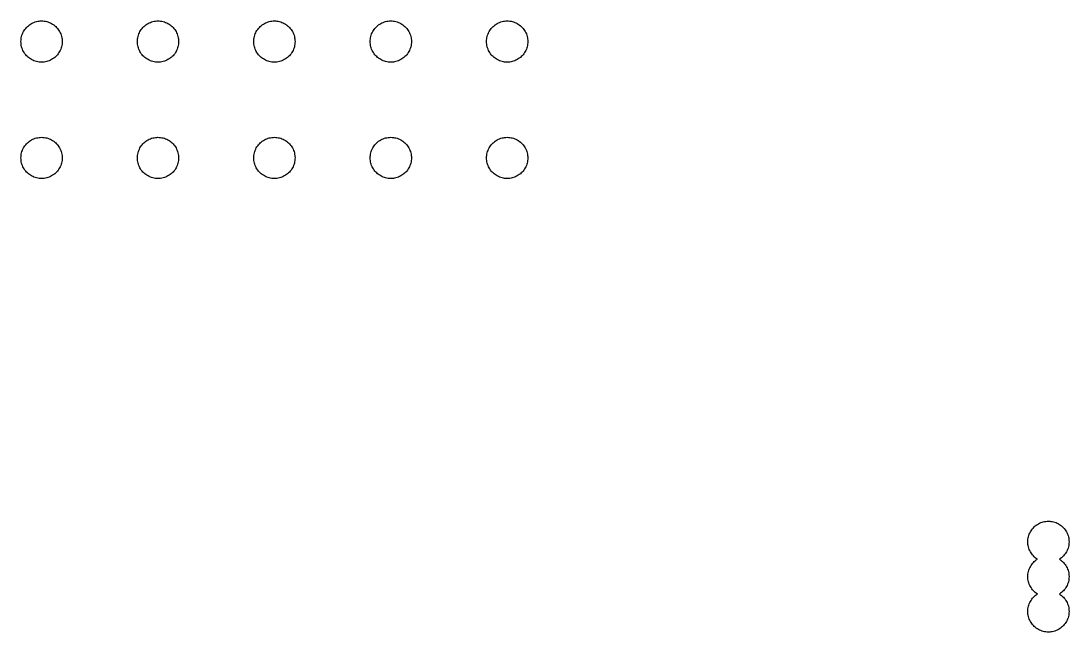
# Model space of a CAD drawing. Header units: metres. Extents: x 0 to 786, y 0 to 155.
# Drawn here: x 220.96 to 243.83, y 16.91 to 30.25 of the extents above; entities that cross this region are included whole.
import ezdxf

# ---------------------------------------------------------------- set-up
doc = ezdxf.new("R2010")
doc.units = ezdxf.units.M

msp = doc.modelspace()

# ---------------------------------------------------------------- linework, layer by layer
for p, q in [((221.169, 30.1799), (221.193, 30.1943)), ((221.193, 30.1943), (221.218, 30.2072)), ((221.218, 30.2072), (221.244, 30.2184)), ((221.244, 30.2184), (221.271, 30.228)), ((221.271, 30.228), (221.298, 30.2359)), ((221.298, 30.2359), (221.326, 30.242)), ((221.326, 30.242), (221.354, 30.2464)), ((221.354, 30.2464), (221.382, 30.2491)), ((221.382, 30.2491), (221.41, 30.25)), ((221.41, 30.25), (221.438, 30.2491)), ((221.438, 30.2491), (221.466, 30.2464)), ((221.466, 30.2464), (221.494, 30.242)), ((221.494, 30.242), (221.522, 30.2359)), ((221.522, 30.2359), (221.549, 30.228)), ((221.549, 30.228), (221.576, 30.2184)), ((221.576, 30.2184), (221.602, 30.2072)), ((221.602, 30.2072), (221.627, 30.1943)), ((221.627, 30.1943), (221.651, 30.1799)), ((223.709, 30.1799), (223.733, 30.1943)), ((223.733, 30.1943), (223.758, 30.2072)), ((223.758, 30.2072), (223.784, 30.2184)), ((223.784, 30.2184), (223.811, 30.228)), ((223.811, 30.228), (223.838, 30.2359)), ((223.838, 30.2359), (223.866, 30.242)), ((223.866, 30.242), (223.894, 30.2464)), ((223.894, 30.2464), (223.922, 30.2491)), ((223.922, 30.2491), (223.95, 30.25)), ((223.95, 30.25), (223.978, 30.2491)), ((223.978, 30.2491), (224.006, 30.2464)), ((224.006, 30.2464), (224.034, 30.242)), ((224.034, 30.242), (224.062, 30.2359)), ((224.062, 30.2359), (224.089, 30.228)), ((224.089, 30.228), (224.116, 30.2184)), ((224.116, 30.2184), (224.142, 30.2072)), ((224.142, 30.2072), (224.167, 30.1943)), ((224.167, 30.1943), (224.191, 30.1799)), ((226.249, 30.1799), (226.273, 30.1943)), ((226.273, 30.1943), (226.298, 30.2072)), ((226.298, 30.2072), (226.324, 30.2184)), ((226.324, 30.2184), (226.351, 30.228)), ((226.351, 30.228), (226.378, 30.2359)), ((226.378, 30.2359), (226.406, 30.242)), ((226.406, 30.242), (226.434, 30.2464)), ((226.434, 30.2464), (226.462, 30.2491)), ((226.462, 30.2491), (226.49, 30.25)), ((226.49, 30.25), (226.518, 30.2491)), ((226.518, 30.2491), (226.546, 30.2464)), ((226.546, 30.2464), (226.574, 30.242)), ((226.574, 30.242), (226.602, 30.2359)), ((226.602, 30.2359), (226.629, 30.228)), ((226.629, 30.228), (226.656, 30.2184)), ((226.656, 30.2184), (226.682, 30.2072)), ((226.682, 30.2072), (226.707, 30.1943)), ((226.707, 30.1943), (226.731, 30.1799)), ((228.789, 30.1799), (228.813, 30.1943)), ((228.813, 30.1943), (228.838, 30.2072)), ((228.838, 30.2072), (228.864, 30.2184)), ((228.864, 30.2184), (228.891, 30.228)), ((228.891, 30.228), (228.918, 30.2359)), ((228.918, 30.2359), (228.946, 30.242)), ((228.946, 30.242), (228.974, 30.2464)), ((228.974, 30.2464), (229.002, 30.2491)), ((229.002, 30.2491), (229.03, 30.25)), ((229.03, 30.25), (229.058, 30.2491)), ((229.058, 30.2491), (229.086, 30.2464)), ((229.086, 30.2464), (229.114, 30.242)), ((229.114, 30.242), (229.142, 30.2359)), ((229.142, 30.2359), (229.169, 30.228)), ((229.169, 30.228), (229.196, 30.2184)), ((229.196, 30.2184), (229.222, 30.2072)), ((229.222, 30.2072), (229.247, 30.1943)), ((229.247, 30.1943), (229.271, 30.1799)), ((231.329, 30.1799), (231.353, 30.1943)), ((231.353, 30.1943), (231.378, 30.2072)), ((231.378, 30.2072), (231.404, 30.2184)), ((231.404, 30.2184), (231.431, 30.228)), ((231.431, 30.228), (231.458, 30.2359)), ((231.458, 30.2359), (231.486, 30.242)), ((231.486, 30.242), (231.514, 30.2464)), ((231.514, 30.2464), (231.542, 30.2491)), ((231.542, 30.2491), (231.57, 30.25)), ((231.57, 30.25), (231.598, 30.2491)), ((231.598, 30.2491), (231.626, 30.2464)), ((231.626, 30.2464), (231.654, 30.242)), ((231.654, 30.242), (231.682, 30.2359)), ((231.682, 30.2359), (231.709, 30.228)), ((231.709, 30.228), (231.736, 30.2184)), ((231.736, 30.2184), (231.762, 30.2072)), ((231.762, 30.2072), (231.787, 30.1943)), ((231.787, 30.1943), (231.811, 30.1799)), ((220.982, 29.9391), (220.992, 29.9657)), ((220.992, 29.9657), (221.003, 29.9916)), ((221.003, 29.9916), (221.016, 30.0168)), ((221.016, 30.0168), (221.03, 30.0411)), ((221.03, 30.0411), (221.046, 30.0645)), ((221.046, 30.0645), (221.063, 30.0868)), ((221.063, 30.0868), (221.082, 30.108)), ((221.082, 30.108), (221.102, 30.128)), ((221.102, 30.128), (221.123, 30.1467)), ((221.123, 30.1467), (221.145, 30.164)), ((221.145, 30.164), (221.169, 30.1799)), ((221.651, 30.1799), (221.674, 30.164)), ((221.674, 30.164), (221.697, 30.1467)), ((221.697, 30.1467), (221.718, 30.128)), ((221.718, 30.128), (221.738, 30.108)), ((221.738, 30.108), (221.757, 30.0868)), ((221.757, 30.0868), (221.774, 30.0645)), ((221.774, 30.0645), (221.79, 30.0411)), ((221.79, 30.0411), (221.804, 30.0168)), ((221.804, 30.0168), (221.817, 29.9916)), ((221.817, 29.9916), (221.828, 29.9657)), ((221.828, 29.9657), (221.838, 29.9391)), ((223.522, 29.9391), (223.532, 29.9657)), ((223.532, 29.9657), (223.543, 29.9916)), ((223.543, 29.9916), (223.556, 30.0168)), ((223.556, 30.0168), (223.57, 30.0411)), ((223.57, 30.0411), (223.586, 30.0645)), ((223.586, 30.0645), (223.603, 30.0868)), ((223.603, 30.0868), (223.622, 30.108)), ((223.622, 30.108), (223.642, 30.128)), ((223.642, 30.128), (223.663, 30.1467)), ((223.663, 30.1467), (223.685, 30.164)), ((223.685, 30.164), (223.709, 30.1799)), ((224.191, 30.1799), (224.214, 30.164)), ((224.214, 30.164), (224.237, 30.1467)), ((224.237, 30.1467), (224.258, 30.128)), ((224.258, 30.128), (224.278, 30.108)), ((224.278, 30.108), (224.297, 30.0868)), ((224.297, 30.0868), (224.314, 30.0645)), ((224.314, 30.0645), (224.33, 30.0411)), ((224.33, 30.0411), (224.344, 30.0168)), ((224.344, 30.0168), (224.357, 29.9916)), ((224.357, 29.9916), (224.368, 29.9657)), ((224.368, 29.9657), (224.378, 29.9391)), ((226.062, 29.9391), (226.072, 29.9657)), ((226.072, 29.9657), (226.083, 29.9916)), ((226.083, 29.9916), (226.096, 30.0168)), ((226.096, 30.0168), (226.11, 30.0411)), ((226.11, 30.0411), (226.126, 30.0645)), ((226.126, 30.0645), (226.143, 30.0868)), ((226.143, 30.0868), (226.162, 30.108)), ((226.162, 30.108), (226.182, 30.128)), ((226.182, 30.128), (226.203, 30.1467)), ((226.203, 30.1467), (226.225, 30.164)), ((226.225, 30.164), (226.249, 30.1799)), ((226.731, 30.1799), (226.754, 30.164)), ((226.754, 30.164), (226.777, 30.1467)), ((226.777, 30.1467), (226.798, 30.128)), ((226.798, 30.128), (226.818, 30.108)), ((226.818, 30.108), (226.837, 30.0868)), ((226.837, 30.0868), (226.854, 30.0645)), ((226.854, 30.0645), (226.87, 30.0411)), ((226.87, 30.0411), (226.884, 30.0168)), ((226.884, 30.0168), (226.897, 29.9916)), ((226.897, 29.9916), (226.908, 29.9657)), ((226.908, 29.9657), (226.918, 29.9391)), ((228.602, 29.9391), (228.612, 29.9657)), ((228.612, 29.9657), (228.623, 29.9916)), ((228.623, 29.9916), (228.636, 30.0168)), ((228.636, 30.0168), (228.65, 30.0411)), ((228.65, 30.0411), (228.666, 30.0645)), ((228.666, 30.0645), (228.683, 30.0868)), ((228.683, 30.0868), (228.702, 30.108)), ((228.702, 30.108), (228.722, 30.128)), ((228.722, 30.128), (228.743, 30.1467)), ((228.743, 30.1467), (228.765, 30.164)), ((228.765, 30.164), (228.789, 30.1799)), ((229.271, 30.1799), (229.294, 30.164)), ((229.294, 30.164), (229.317, 30.1467)), ((229.317, 30.1467), (229.338, 30.128)), ((229.338, 30.128), (229.358, 30.108)), ((229.358, 30.108), (229.377, 30.0868)), ((229.377, 30.0868), (229.394, 30.0645)), ((229.394, 30.0645), (229.41, 30.0411)), ((229.41, 30.0411), (229.424, 30.0168)), ((229.424, 30.0168), (229.437, 29.9916)), ((229.437, 29.9916), (229.448, 29.9657)), ((229.448, 29.9657), (229.458, 29.9391)), ((231.142, 29.9391), (231.152, 29.9657)), ((231.152, 29.9657), (231.163, 29.9916)), ((231.163, 29.9916), (231.176, 30.0168)), ((231.176, 30.0168), (231.19, 30.0411)), ((231.19, 30.0411), (231.206, 30.0645)), ((231.206, 30.0645), (231.223, 30.0868)), ((231.223, 30.0868), (231.242, 30.108)), ((231.242, 30.108), (231.262, 30.128)), ((231.262, 30.128), (231.283, 30.1467)), ((231.283, 30.1467), (231.305, 30.164)), ((231.305, 30.164), (231.329, 30.1799)), ((231.811, 30.1799), (231.834, 30.164)), ((231.834, 30.164), (231.857, 30.1467)), ((231.857, 30.1467), (231.878, 30.128)), ((231.878, 30.128), (231.898, 30.108)), ((231.898, 30.108), (231.917, 30.0868)), ((231.917, 30.0868), (231.934, 30.0645)), ((231.934, 30.0645), (231.95, 30.0411)), ((231.95, 30.0411), (231.964, 30.0168)), ((231.964, 30.0168), (231.977, 29.9916)), ((231.977, 29.9916), (231.988, 29.9657)), ((231.988, 29.9657), (231.998, 29.9391)), ((220.96, 29.8), (220.961, 29.8282)), ((220.961, 29.7717), (220.96, 29.8)), ((220.961, 29.8282), (220.964, 29.8564)), ((220.964, 29.7436), (220.961, 29.7717)), ((220.964, 29.8564), (220.968, 29.8843)), ((220.968, 29.7157), (220.964, 29.7436)), ((220.968, 29.8843), (220.974, 29.9119)), ((220.974, 29.9119), (220.982, 29.9391)), ((221.838, 29.9391), (221.846, 29.9119)), ((221.846, 29.9119), (221.852, 29.8843)), ((221.852, 29.8843), (221.856, 29.8564)), ((221.856, 29.7436), (221.852, 29.7157)), ((221.856, 29.8564), (221.859, 29.8282)), ((221.859, 29.7717), (221.856, 29.7436)), ((221.859, 29.8282), (221.86, 29.8)), ((221.86, 29.8), (221.859, 29.7717)), ((223.5, 29.8), (223.501, 29.8282)), ((223.501, 29.7717), (223.5, 29.8)), ((223.501, 29.8282), (223.504, 29.8564)), ((223.504, 29.7436), (223.501, 29.7717)), ((223.504, 29.8564), (223.508, 29.8843)), ((223.508, 29.7157), (223.504, 29.7436)), ((223.508, 29.8843), (223.514, 29.9119)), ((223.514, 29.9119), (223.522, 29.9391)), ((224.378, 29.9391), (224.386, 29.9119)), ((224.386, 29.9119), (224.392, 29.8843)), ((224.392, 29.8843), (224.396, 29.8564)), ((224.396, 29.7436), (224.392, 29.7157)), ((224.396, 29.8564), (224.399, 29.8282)), ((224.399, 29.7717), (224.396, 29.7436)), ((224.399, 29.8282), (224.4, 29.8)), ((224.4, 29.8), (224.399, 29.7717)), ((226.04, 29.8), (226.041, 29.8282)), ((226.041, 29.7717), (226.04, 29.8)), ((226.041, 29.8282), (226.044, 29.8564)), ((226.044, 29.7436), (226.041, 29.7717)), ((226.044, 29.8564), (226.048, 29.8843)), ((226.048, 29.7157), (226.044, 29.7436)), ((226.048, 29.8843), (226.054, 29.9119)), ((226.054, 29.9119), (226.062, 29.9391)), ((226.918, 29.9391), (226.926, 29.9119)), ((226.926, 29.9119), (226.932, 29.8843)), ((226.932, 29.8843), (226.936, 29.8564)), ((226.936, 29.7436), (226.932, 29.7157)), ((226.936, 29.8564), (226.939, 29.8282)), ((226.939, 29.7717), (226.936, 29.7436)), ((226.939, 29.8282), (226.94, 29.8)), ((226.94, 29.8), (226.939, 29.7717)), ((228.58, 29.8), (228.581, 29.8282)), ((228.581, 29.7717), (228.58, 29.8)), ((228.581, 29.8282), (228.584, 29.8564)), ((228.584, 29.7436), (228.581, 29.7717)), ((228.584, 29.8564), (228.588, 29.8843)), ((228.588, 29.7157), (228.584, 29.7436)), ((228.588, 29.8843), (228.594, 29.9119)), ((228.594, 29.9119), (228.602, 29.9391)), ((229.458, 29.9391), (229.466, 29.9119)), ((229.466, 29.9119), (229.472, 29.8843)), ((229.472, 29.8843), (229.476, 29.8564)), ((229.476, 29.7436), (229.472, 29.7157)), ((229.476, 29.8564), (229.479, 29.8282)), ((229.479, 29.7717), (229.476, 29.7436)), ((229.479, 29.8282), (229.48, 29.8)), ((229.48, 29.8), (229.479, 29.7717)), ((231.12, 29.8), (231.121, 29.8282)), ((231.121, 29.7717), (231.12, 29.8)), ((231.121, 29.8282), (231.124, 29.8564)), ((231.124, 29.7436), (231.121, 29.7717)), ((231.124, 29.8564), (231.128, 29.8843)), ((231.128, 29.7157), (231.124, 29.7436)), ((231.128, 29.8843), (231.134, 29.9119)), ((231.134, 29.9119), (231.142, 29.9391)), ((231.998, 29.9391), (232.006, 29.9119)), ((232.006, 29.9119), (232.012, 29.8843)), ((232.012, 29.8843), (232.016, 29.8564)), ((232.016, 29.7436), (232.012, 29.7157)), ((232.016, 29.8564), (232.019, 29.8282)), ((232.019, 29.7717), (232.016, 29.7436)), ((232.019, 29.8282), (232.02, 29.8)), ((232.02, 29.8), (232.019, 29.7717)), ((220.974, 29.6881), (220.968, 29.7157)), ((220.982, 29.6609), (220.974, 29.6881)), ((220.992, 29.6343), (220.982, 29.6609)), ((221.003, 29.6084), (220.992, 29.6343)), ((221.016, 29.5832), (221.003, 29.6084)), ((221.03, 29.5589), (221.016, 29.5832)), ((221.046, 29.5355), (221.03, 29.5589)), ((221.063, 29.5132), (221.046, 29.5355)), ((221.082, 29.4919), (221.063, 29.5132)), ((221.757, 29.5132), (221.738, 29.4919)), ((221.774, 29.5355), (221.757, 29.5132)), ((221.79, 29.5589), (221.774, 29.5355)), ((221.804, 29.5832), (221.79, 29.5589)), ((221.817, 29.6084), (221.804, 29.5832)), ((221.828, 29.6343), (221.817, 29.6084)), ((221.838, 29.6609), (221.828, 29.6343)), ((221.846, 29.6881), (221.838, 29.6609)), ((221.852, 29.7157), (221.846, 29.6881)), ((223.514, 29.6881), (223.508, 29.7157)), ((223.522, 29.6609), (223.514, 29.6881)), ((223.532, 29.6343), (223.522, 29.6609)), ((223.543, 29.6084), (223.532, 29.6343)), ((223.556, 29.5832), (223.543, 29.6084)), ((223.57, 29.5589), (223.556, 29.5832)), ((223.586, 29.5355), (223.57, 29.5589)), ((223.603, 29.5132), (223.586, 29.5355)), ((223.622, 29.4919), (223.603, 29.5132)), ((224.297, 29.5132), (224.278, 29.4919)), ((224.314, 29.5355), (224.297, 29.5132)), ((224.33, 29.5589), (224.314, 29.5355)), ((224.344, 29.5832), (224.33, 29.5589)), ((224.357, 29.6084), (224.344, 29.5832)), ((224.368, 29.6343), (224.357, 29.6084)), ((224.378, 29.6609), (224.368, 29.6343)), ((224.386, 29.6881), (224.378, 29.6609)), ((224.392, 29.7157), (224.386, 29.6881)), ((226.054, 29.6881), (226.048, 29.7157)), ((226.062, 29.6609), (226.054, 29.6881)), ((226.072, 29.6343), (226.062, 29.6609)), ((226.083, 29.6084), (226.072, 29.6343)), ((226.096, 29.5832), (226.083, 29.6084)), ((226.11, 29.5589), (226.096, 29.5832)), ((226.126, 29.5355), (226.11, 29.5589)), ((226.143, 29.5132), (226.126, 29.5355)), ((226.162, 29.4919), (226.143, 29.5132)), ((226.837, 29.5132), (226.818, 29.4919)), ((226.854, 29.5355), (226.837, 29.5132)), ((226.87, 29.5589), (226.854, 29.5355)), ((226.884, 29.5832), (226.87, 29.5589)), ((226.897, 29.6084), (226.884, 29.5832)), ((226.908, 29.6343), (226.897, 29.6084)), ((226.918, 29.6609), (226.908, 29.6343)), ((226.926, 29.6881), (226.918, 29.6609)), ((226.932, 29.7157), (226.926, 29.6881)), ((228.594, 29.6881), (228.588, 29.7157)), ((228.602, 29.6609), (228.594, 29.6881)), ((228.612, 29.6343), (228.602, 29.6609)), ((228.623, 29.6084), (228.612, 29.6343)), ((228.636, 29.5832), (228.623, 29.6084)), ((228.65, 29.5589), (228.636, 29.5832)), ((228.666, 29.5355), (228.65, 29.5589)), ((228.683, 29.5132), (228.666, 29.5355)), ((228.702, 29.4919), (228.683, 29.5132)), ((229.377, 29.5132), (229.358, 29.4919)), ((229.394, 29.5355), (229.377, 29.5132)), ((229.41, 29.5589), (229.394, 29.5355)), ((229.424, 29.5832), (229.41, 29.5589)), ((229.437, 29.6084), (229.424, 29.5832)), ((229.448, 29.6343), (229.437, 29.6084)), ((229.458, 29.6609), (229.448, 29.6343)), ((229.466, 29.6881), (229.458, 29.6609)), ((229.472, 29.7157), (229.466, 29.6881)), ((231.134, 29.6881), (231.128, 29.7157)), ((231.142, 29.6609), (231.134, 29.6881)), ((231.152, 29.6343), (231.142, 29.6609)), ((231.163, 29.6084), (231.152, 29.6343)), ((231.176, 29.5832), (231.163, 29.6084)), ((231.19, 29.5589), (231.176, 29.5832)), ((231.206, 29.5355), (231.19, 29.5589)), ((231.223, 29.5132), (231.206, 29.5355)), ((231.242, 29.4919), (231.223, 29.5132)), ((231.917, 29.5132), (231.898, 29.4919)), ((231.934, 29.5355), (231.917, 29.5132)), ((231.95, 29.5589), (231.934, 29.5355)), ((231.964, 29.5832), (231.95, 29.5589)), ((231.977, 29.6084), (231.964, 29.5832)), ((231.988, 29.6343), (231.977, 29.6084)), ((231.998, 29.6609), (231.988, 29.6343)), ((232.006, 29.6881), (231.998, 29.6609)), ((232.012, 29.7157), (232.006, 29.6881)), ((221.102, 29.472), (221.082, 29.4919)), ((221.123, 29.4533), (221.102, 29.472)), ((221.145, 29.4359), (221.123, 29.4533)), ((221.169, 29.42), (221.145, 29.4359)), ((221.193, 29.4057), (221.169, 29.42)), ((221.218, 29.3928), (221.193, 29.4057)), ((221.244, 29.3816), (221.218, 29.3928)), ((221.271, 29.372), (221.244, 29.3816)), ((221.298, 29.3641), (221.271, 29.372)), ((221.326, 29.358), (221.298, 29.3641)), ((221.354, 29.3535), (221.326, 29.358)), ((221.382, 29.3509), (221.354, 29.3535)), ((221.41, 29.35), (221.382, 29.3509)), ((221.438, 29.3509), (221.41, 29.35)), ((221.466, 29.3535), (221.438, 29.3509)), ((221.494, 29.358), (221.466, 29.3535)), ((221.522, 29.3641), (221.494, 29.358)), ((221.549, 29.372), (221.522, 29.3641)), ((221.576, 29.3816), (221.549, 29.372)), ((221.602, 29.3928), (221.576, 29.3816)), ((221.627, 29.4057), (221.602, 29.3928)), ((221.651, 29.42), (221.627, 29.4057)), ((221.674, 29.4359), (221.651, 29.42)), ((221.697, 29.4533), (221.674, 29.4359)), ((221.718, 29.472), (221.697, 29.4533)), ((221.738, 29.4919), (221.718, 29.472)), ((223.642, 29.472), (223.622, 29.4919)), ((223.663, 29.4533), (223.642, 29.472)), ((223.685, 29.4359), (223.663, 29.4533)), ((223.709, 29.42), (223.685, 29.4359)), ((223.733, 29.4057), (223.709, 29.42)), ((223.758, 29.3928), (223.733, 29.4057)), ((223.784, 29.3816), (223.758, 29.3928)), ((223.811, 29.372), (223.784, 29.3816)), ((223.838, 29.3641), (223.811, 29.372)), ((223.866, 29.358), (223.838, 29.3641)), ((223.894, 29.3535), (223.866, 29.358)), ((223.922, 29.3509), (223.894, 29.3535)), ((223.95, 29.35), (223.922, 29.3509)), ((223.978, 29.3509), (223.95, 29.35)), ((224.006, 29.3535), (223.978, 29.3509)), ((224.034, 29.358), (224.006, 29.3535)), ((224.062, 29.3641), (224.034, 29.358)), ((224.089, 29.372), (224.062, 29.3641)), ((224.116, 29.3816), (224.089, 29.372)), ((224.142, 29.3928), (224.116, 29.3816)), ((224.167, 29.4057), (224.142, 29.3928)), ((224.191, 29.42), (224.167, 29.4057)), ((224.214, 29.4359), (224.191, 29.42)), ((224.237, 29.4533), (224.214, 29.4359)), ((224.258, 29.472), (224.237, 29.4533)), ((224.278, 29.4919), (224.258, 29.472)), ((226.182, 29.472), (226.162, 29.4919)), ((226.203, 29.4533), (226.182, 29.472)), ((226.225, 29.4359), (226.203, 29.4533)), ((226.249, 29.42), (226.225, 29.4359)), ((226.273, 29.4057), (226.249, 29.42)), ((226.298, 29.3928), (226.273, 29.4057)), ((226.324, 29.3816), (226.298, 29.3928)), ((226.351, 29.372), (226.324, 29.3816)), ((226.378, 29.3641), (226.351, 29.372)), ((226.406, 29.358), (226.378, 29.3641)), ((226.434, 29.3535), (226.406, 29.358)), ((226.462, 29.3509), (226.434, 29.3535)), ((226.49, 29.35), (226.462, 29.3509)), ((226.518, 29.3509), (226.49, 29.35)), ((226.546, 29.3535), (226.518, 29.3509)), ((226.574, 29.358), (226.546, 29.3535)), ((226.602, 29.3641), (226.574, 29.358)), ((226.629, 29.372), (226.602, 29.3641)), ((226.656, 29.3816), (226.629, 29.372)), ((226.682, 29.3928), (226.656, 29.3816)), ((226.707, 29.4057), (226.682, 29.3928)), ((226.731, 29.42), (226.707, 29.4057)), ((226.754, 29.4359), (226.731, 29.42)), ((226.777, 29.4533), (226.754, 29.4359)), ((226.798, 29.472), (226.777, 29.4533)), ((226.818, 29.4919), (226.798, 29.472)), ((228.722, 29.472), (228.702, 29.4919)), ((228.743, 29.4533), (228.722, 29.472)), ((228.765, 29.4359), (228.743, 29.4533)), ((228.789, 29.42), (228.765, 29.4359)), ((228.813, 29.4057), (228.789, 29.42)), ((228.838, 29.3928), (228.813, 29.4057)), ((228.864, 29.3816), (228.838, 29.3928)), ((228.891, 29.372), (228.864, 29.3816)), ((228.918, 29.3641), (228.891, 29.372)), ((228.946, 29.358), (228.918, 29.3641)), ((228.974, 29.3535), (228.946, 29.358)), ((229.002, 29.3509), (228.974, 29.3535)), ((229.03, 29.35), (229.002, 29.3509)), ((229.058, 29.3509), (229.03, 29.35)), ((229.086, 29.3535), (229.058, 29.3509)), ((229.114, 29.358), (229.086, 29.3535)), ((229.142, 29.3641), (229.114, 29.358)), ((229.169, 29.372), (229.142, 29.3641)), ((229.196, 29.3816), (229.169, 29.372)), ((229.222, 29.3928), (229.196, 29.3816)), ((229.247, 29.4057), (229.222, 29.3928)), ((229.271, 29.42), (229.247, 29.4057)), ((229.294, 29.4359), (229.271, 29.42)), ((229.317, 29.4533), (229.294, 29.4359)), ((229.338, 29.472), (229.317, 29.4533)), ((229.358, 29.4919), (229.338, 29.472)), ((231.262, 29.472), (231.242, 29.4919)), ((231.283, 29.4533), (231.262, 29.472)), ((231.305, 29.4359), (231.283, 29.4533)), ((231.329, 29.42), (231.305, 29.4359)), ((231.353, 29.4057), (231.329, 29.42)), ((231.378, 29.3928), (231.353, 29.4057)), ((231.404, 29.3816), (231.378, 29.3928)), ((231.431, 29.372), (231.404, 29.3816)), ((231.458, 29.3641), (231.431, 29.372)), ((231.486, 29.358), (231.458, 29.3641)), ((231.514, 29.3535), (231.486, 29.358)), ((231.542, 29.3509), (231.514, 29.3535)), ((231.57, 29.35), (231.542, 29.3509)), ((231.598, 29.3509), (231.57, 29.35)), ((231.626, 29.3535), (231.598, 29.3509)), ((231.654, 29.358), (231.626, 29.3535)), ((231.682, 29.3641), (231.654, 29.358)), ((231.709, 29.372), (231.682, 29.3641)), ((231.736, 29.3816), (231.709, 29.372)), ((231.762, 29.3928), (231.736, 29.3816)), ((231.787, 29.4057), (231.762, 29.3928)), ((231.811, 29.42), (231.787, 29.4057)), ((231.834, 29.4359), (231.811, 29.42)), ((231.857, 29.4533), (231.834, 29.4359)), ((231.878, 29.472), (231.857, 29.4533)), ((231.898, 29.4919), (231.878, 29.472)), ((221.218, 27.6672), (221.244, 27.6784)), ((221.244, 27.6784), (221.271, 27.688)), ((221.271, 27.688), (221.298, 27.6959)), ((221.298, 27.6959), (221.326, 27.702)), ((221.326, 27.702), (221.354, 27.7065)), ((221.354, 27.7065), (221.382, 27.7091)), ((221.382, 27.7091), (221.41, 27.71)), ((221.41, 27.71), (221.438, 27.7091)), ((221.438, 27.7091), (221.466, 27.7065)), ((221.466, 27.7065), (221.494, 27.702)), ((221.494, 27.702), (221.522, 27.6959)), ((221.522, 27.6959), (221.549, 27.688)), ((221.549, 27.688), (221.576, 27.6784)), ((221.576, 27.6784), (221.602, 27.6672)), ((223.758, 27.6672), (223.784, 27.6784)), ((223.784, 27.6784), (223.811, 27.688)), ((223.811, 27.688), (223.838, 27.6959)), ((223.838, 27.6959), (223.866, 27.702)), ((223.866, 27.702), (223.894, 27.7065)), ((223.894, 27.7065), (223.922, 27.7091)), ((223.922, 27.7091), (223.95, 27.71)), ((223.95, 27.71), (223.978, 27.7091)), ((223.978, 27.7091), (224.006, 27.7065)), ((224.006, 27.7065), (224.034, 27.702)), ((224.034, 27.702), (224.062, 27.6959)), ((224.062, 27.6959), (224.089, 27.688)), ((224.089, 27.688), (224.116, 27.6784)), ((224.116, 27.6784), (224.142, 27.6672)), ((226.298, 27.6672), (226.324, 27.6784)), ((226.324, 27.6784), (226.351, 27.688)), ((226.351, 27.688), (226.378, 27.6959)), ((226.378, 27.6959), (226.406, 27.702)), ((226.406, 27.702), (226.434, 27.7065)), ((226.434, 27.7065), (226.462, 27.7091)), ((226.462, 27.7091), (226.49, 27.71)), ((226.49, 27.71), (226.518, 27.7091)), ((226.518, 27.7091), (226.546, 27.7065)), ((226.546, 27.7065), (226.574, 27.702)), ((226.574, 27.702), (226.602, 27.6959)), ((226.602, 27.6959), (226.629, 27.688)), ((226.629, 27.688), (226.656, 27.6784)), ((226.656, 27.6784), (226.682, 27.6672)), ((228.838, 27.6672), (228.864, 27.6784)), ((228.864, 27.6784), (228.891, 27.688)), ((228.891, 27.688), (228.918, 27.6959)), ((228.918, 27.6959), (228.946, 27.702)), ((228.946, 27.702), (228.974, 27.7065)), ((228.974, 27.7065), (229.002, 27.7091)), ((229.002, 27.7091), (229.03, 27.71)), ((229.03, 27.71), (229.058, 27.7091)), ((229.058, 27.7091), (229.086, 27.7065)), ((229.086, 27.7065), (229.114, 27.702)), ((229.114, 27.702), (229.142, 27.6959)), ((229.142, 27.6959), (229.169, 27.688)), ((229.169, 27.688), (229.196, 27.6784)), ((229.196, 27.6784), (229.222, 27.6672)), ((231.378, 27.6672), (231.404, 27.6784)), ((231.404, 27.6784), (231.431, 27.688)), ((231.431, 27.688), (231.458, 27.6959)), ((231.458, 27.6959), (231.486, 27.702)), ((231.486, 27.702), (231.514, 27.7065)), ((231.514, 27.7065), (231.542, 27.7091)), ((231.542, 27.7091), (231.57, 27.71)), ((231.57, 27.71), (231.598, 27.7091)), ((231.598, 27.7091), (231.626, 27.7065)), ((231.626, 27.7065), (231.654, 27.702)), ((231.654, 27.702), (231.682, 27.6959)), ((231.682, 27.6959), (231.709, 27.688)), ((231.709, 27.688), (231.736, 27.6784)), ((231.736, 27.6784), (231.762, 27.6672)), ((220.992, 27.4256), (221.003, 27.4516)), ((221.003, 27.4516), (221.016, 27.4768)), ((221.016, 27.4768), (221.03, 27.5011)), ((221.03, 27.5011), (221.046, 27.5245)), ((221.046, 27.5245), (221.063, 27.5468)), ((221.063, 27.5468), (221.082, 27.568)), ((221.082, 27.568), (221.102, 27.588)), ((221.102, 27.588), (221.123, 27.6067)), ((221.123, 27.6067), (221.145, 27.6241)), ((221.145, 27.6241), (221.169, 27.6399)), ((221.169, 27.6399), (221.193, 27.6543)), ((221.193, 27.6543), (221.218, 27.6672)), ((221.602, 27.6672), (221.627, 27.6543)), ((221.627, 27.6543), (221.651, 27.6399)), ((221.651, 27.6399), (221.674, 27.6241)), ((221.674, 27.6241), (221.697, 27.6067)), ((221.697, 27.6067), (221.718, 27.588)), ((221.718, 27.588), (221.738, 27.568)), ((221.738, 27.568), (221.757, 27.5468)), ((221.757, 27.5468), (221.774, 27.5245)), ((221.774, 27.5245), (221.79, 27.5011)), ((221.79, 27.5011), (221.804, 27.4768)), ((221.804, 27.4768), (221.817, 27.4516)), ((221.817, 27.4516), (221.828, 27.4256)), ((223.532, 27.4256), (223.543, 27.4516)), ((223.543, 27.4516), (223.556, 27.4768)), ((223.556, 27.4768), (223.57, 27.5011)), ((223.57, 27.5011), (223.586, 27.5245)), ((223.586, 27.5245), (223.603, 27.5468)), ((223.603, 27.5468), (223.622, 27.568)), ((223.622, 27.568), (223.642, 27.588)), ((223.642, 27.588), (223.663, 27.6067)), ((223.663, 27.6067), (223.685, 27.6241)), ((223.685, 27.6241), (223.709, 27.6399)), ((223.709, 27.6399), (223.733, 27.6543)), ((223.733, 27.6543), (223.758, 27.6672)), ((224.142, 27.6672), (224.167, 27.6543)), ((224.167, 27.6543), (224.191, 27.6399)), ((224.191, 27.6399), (224.214, 27.6241)), ((224.214, 27.6241), (224.237, 27.6067)), ((224.237, 27.6067), (224.258, 27.588)), ((224.258, 27.588), (224.278, 27.568)), ((224.278, 27.568), (224.297, 27.5468)), ((224.297, 27.5468), (224.314, 27.5245)), ((224.314, 27.5245), (224.33, 27.5011)), ((224.33, 27.5011), (224.344, 27.4768)), ((224.344, 27.4768), (224.357, 27.4516)), ((224.357, 27.4516), (224.368, 27.4256)), ((226.072, 27.4256), (226.083, 27.4516)), ((226.083, 27.4516), (226.096, 27.4768)), ((226.096, 27.4768), (226.11, 27.5011)), ((226.11, 27.5011), (226.126, 27.5245)), ((226.126, 27.5245), (226.143, 27.5468)), ((226.143, 27.5468), (226.162, 27.568)), ((226.162, 27.568), (226.182, 27.588)), ((226.182, 27.588), (226.203, 27.6067)), ((226.203, 27.6067), (226.225, 27.6241)), ((226.225, 27.6241), (226.249, 27.6399)), ((226.249, 27.6399), (226.273, 27.6543)), ((226.273, 27.6543), (226.298, 27.6672)), ((226.682, 27.6672), (226.707, 27.6543)), ((226.707, 27.6543), (226.731, 27.6399)), ((226.731, 27.6399), (226.754, 27.6241)), ((226.754, 27.6241), (226.777, 27.6067)), ((226.777, 27.6067), (226.798, 27.588)), ((226.798, 27.588), (226.818, 27.568)), ((226.818, 27.568), (226.837, 27.5468)), ((226.837, 27.5468), (226.854, 27.5245)), ((226.854, 27.5245), (226.87, 27.5011)), ((226.87, 27.5011), (226.884, 27.4768)), ((226.884, 27.4768), (226.897, 27.4516)), ((226.897, 27.4516), (226.908, 27.4256)), ((228.612, 27.4256), (228.623, 27.4516)), ((228.623, 27.4516), (228.636, 27.4768)), ((228.636, 27.4768), (228.65, 27.5011)), ((228.65, 27.5011), (228.666, 27.5245)), ((228.666, 27.5245), (228.683, 27.5468)), ((228.683, 27.5468), (228.702, 27.568)), ((228.702, 27.568), (228.722, 27.588)), ((228.722, 27.588), (228.743, 27.6067)), ((228.743, 27.6067), (228.765, 27.6241)), ((228.765, 27.6241), (228.789, 27.6399)), ((228.789, 27.6399), (228.813, 27.6543)), ((228.813, 27.6543), (228.838, 27.6672)), ((229.222, 27.6672), (229.247, 27.6543)), ((229.247, 27.6543), (229.271, 27.6399)), ((229.271, 27.6399), (229.294, 27.6241)), ((229.294, 27.6241), (229.317, 27.6067)), ((229.317, 27.6067), (229.338, 27.588)), ((229.338, 27.588), (229.358, 27.568)), ((229.358, 27.568), (229.377, 27.5468)), ((229.377, 27.5468), (229.394, 27.5245)), ((229.394, 27.5245), (229.41, 27.5011)), ((229.41, 27.5011), (229.424, 27.4768)), ((229.424, 27.4768), (229.437, 27.4516)), ((229.437, 27.4516), (229.448, 27.4256)), ((231.152, 27.4256), (231.163, 27.4516)), ((231.163, 27.4516), (231.176, 27.4768)), ((231.176, 27.4768), (231.19, 27.5011)), ((231.19, 27.5011), (231.206, 27.5245)), ((231.206, 27.5245), (231.223, 27.5468)), ((231.223, 27.5468), (231.242, 27.568)), ((231.242, 27.568), (231.262, 27.588)), ((231.262, 27.588), (231.283, 27.6067)), ((231.283, 27.6067), (231.305, 27.6241)), ((231.305, 27.6241), (231.329, 27.6399)), ((231.329, 27.6399), (231.353, 27.6543)), ((231.353, 27.6543), (231.378, 27.6672)), ((231.762, 27.6672), (231.787, 27.6543)), ((231.787, 27.6543), (231.811, 27.6399)), ((231.811, 27.6399), (231.834, 27.6241)), ((231.834, 27.6241), (231.857, 27.6067)), ((231.857, 27.6067), (231.878, 27.588)), ((231.878, 27.588), (231.898, 27.568)), ((231.898, 27.568), (231.917, 27.5468)), ((231.917, 27.5468), (231.934, 27.5245)), ((231.934, 27.5245), (231.95, 27.5011)), ((231.95, 27.5011), (231.964, 27.4768)), ((231.964, 27.4768), (231.977, 27.4516)), ((231.977, 27.4516), (231.988, 27.4256)), ((220.96, 27.26), (220.961, 27.2883)), ((220.961, 27.2317), (220.96, 27.26)), ((220.961, 27.2883), (220.964, 27.3164)), ((220.964, 27.2036), (220.961, 27.2317)), ((220.964, 27.3164), (220.968, 27.3443)), ((220.968, 27.3443), (220.974, 27.3719)), ((220.974, 27.3719), (220.982, 27.399)), ((220.982, 27.399), (220.992, 27.4256)), ((221.828, 27.4256), (221.838, 27.399)), ((221.838, 27.399), (221.846, 27.3719)), ((221.846, 27.3719), (221.852, 27.3443)), ((221.852, 27.3443), (221.856, 27.3164)), ((221.856, 27.3164), (221.859, 27.2883)), ((221.859, 27.2317), (221.856, 27.2036)), ((221.859, 27.2883), (221.86, 27.26)), ((221.86, 27.26), (221.859, 27.2317)), ((223.5, 27.26), (223.501, 27.2883)), ((223.501, 27.2317), (223.5, 27.26)), ((223.501, 27.2883), (223.504, 27.3164)), ((223.504, 27.2036), (223.501, 27.2317)), ((223.504, 27.3164), (223.508, 27.3443)), ((223.508, 27.3443), (223.514, 27.3719)), ((223.514, 27.3719), (223.522, 27.399)), ((223.522, 27.399), (223.532, 27.4256)), ((224.368, 27.4256), (224.378, 27.399)), ((224.378, 27.399), (224.386, 27.3719)), ((224.386, 27.3719), (224.392, 27.3443)), ((224.392, 27.3443), (224.396, 27.3164)), ((224.396, 27.3164), (224.399, 27.2883)), ((224.399, 27.2317), (224.396, 27.2036)), ((224.399, 27.2883), (224.4, 27.26)), ((224.4, 27.26), (224.399, 27.2317)), ((226.04, 27.26), (226.041, 27.2883)), ((226.041, 27.2317), (226.04, 27.26)), ((226.041, 27.2883), (226.044, 27.3164)), ((226.044, 27.2036), (226.041, 27.2317)), ((226.044, 27.3164), (226.048, 27.3443)), ((226.048, 27.3443), (226.054, 27.3719)), ((226.054, 27.3719), (226.062, 27.399)), ((226.062, 27.399), (226.072, 27.4256)), ((226.908, 27.4256), (226.918, 27.399)), ((226.918, 27.399), (226.926, 27.3719)), ((226.926, 27.3719), (226.932, 27.3443)), ((226.932, 27.3443), (226.936, 27.3164)), ((226.936, 27.3164), (226.939, 27.2883)), ((226.939, 27.2317), (226.936, 27.2036)), ((226.939, 27.2883), (226.94, 27.26)), ((226.94, 27.26), (226.939, 27.2317)), ((228.58, 27.26), (228.581, 27.2883)), ((228.581, 27.2317), (228.58, 27.26)), ((228.581, 27.2883), (228.584, 27.3164)), ((228.584, 27.2036), (228.581, 27.2317)), ((228.584, 27.3164), (228.588, 27.3443)), ((228.588, 27.3443), (228.594, 27.3719)), ((228.594, 27.3719), (228.602, 27.399)), ((228.602, 27.399), (228.612, 27.4256)), ((229.448, 27.4256), (229.458, 27.399)), ((229.458, 27.399), (229.466, 27.3719)), ((229.466, 27.3719), (229.472, 27.3443)), ((229.472, 27.3443), (229.476, 27.3164)), ((229.476, 27.3164), (229.479, 27.2883)), ((229.479, 27.2317), (229.476, 27.2036)), ((229.479, 27.2883), (229.48, 27.26)), ((229.48, 27.26), (229.479, 27.2317)), ((231.12, 27.26), (231.121, 27.2883)), ((231.121, 27.2317), (231.12, 27.26)), ((231.121, 27.2883), (231.124, 27.3164)), ((231.124, 27.2036), (231.121, 27.2317)), ((231.124, 27.3164), (231.128, 27.3443)), ((231.128, 27.3443), (231.134, 27.3719)), ((231.134, 27.3719), (231.142, 27.399)), ((231.142, 27.399), (231.152, 27.4256)), ((231.988, 27.4256), (231.998, 27.399)), ((231.998, 27.399), (232.006, 27.3719)), ((232.006, 27.3719), (232.012, 27.3443)), ((232.012, 27.3443), (232.016, 27.3164)), ((232.016, 27.3164), (232.019, 27.2883)), ((232.019, 27.2317), (232.016, 27.2036)), ((232.019, 27.2883), (232.02, 27.26)), ((232.02, 27.26), (232.019, 27.2317)), ((220.968, 27.1757), (220.964, 27.2036)), ((220.974, 27.1481), (220.968, 27.1757)), ((220.982, 27.1209), (220.974, 27.1481)), ((220.992, 27.0943), (220.982, 27.1209)), ((221.003, 27.0684), (220.992, 27.0943)), ((221.016, 27.0432), (221.003, 27.0684)), ((221.03, 27.0189), (221.016, 27.0432)), ((221.046, 26.9955), (221.03, 27.0189)), ((221.063, 26.9731), (221.046, 26.9955)), ((221.774, 26.9955), (221.757, 26.9731)), ((221.79, 27.0189), (221.774, 26.9955)), ((221.804, 27.0432), (221.79, 27.0189)), ((221.817, 27.0684), (221.804, 27.0432)), ((221.828, 27.0943), (221.817, 27.0684)), ((221.838, 27.1209), (221.828, 27.0943)), ((221.846, 27.1481), (221.838, 27.1209)), ((221.852, 27.1757), (221.846, 27.1481)), ((221.856, 27.2036), (221.852, 27.1757)), ((223.508, 27.1757), (223.504, 27.2036)), ((223.514, 27.1481), (223.508, 27.1757)), ((223.522, 27.1209), (223.514, 27.1481)), ((223.532, 27.0943), (223.522, 27.1209)), ((223.543, 27.0684), (223.532, 27.0943)), ((223.556, 27.0432), (223.543, 27.0684)), ((223.57, 27.0189), (223.556, 27.0432)), ((223.586, 26.9955), (223.57, 27.0189)), ((223.603, 26.9731), (223.586, 26.9955)), ((224.314, 26.9955), (224.297, 26.9731)), ((224.33, 27.0189), (224.314, 26.9955)), ((224.344, 27.0432), (224.33, 27.0189)), ((224.357, 27.0684), (224.344, 27.0432)), ((224.368, 27.0943), (224.357, 27.0684)), ((224.378, 27.1209), (224.368, 27.0943)), ((224.386, 27.1481), (224.378, 27.1209)), ((224.392, 27.1757), (224.386, 27.1481)), ((224.396, 27.2036), (224.392, 27.1757)), ((226.048, 27.1757), (226.044, 27.2036)), ((226.054, 27.1481), (226.048, 27.1757)), ((226.062, 27.1209), (226.054, 27.1481)), ((226.072, 27.0943), (226.062, 27.1209)), ((226.083, 27.0684), (226.072, 27.0943)), ((226.096, 27.0432), (226.083, 27.0684)), ((226.11, 27.0189), (226.096, 27.0432)), ((226.126, 26.9955), (226.11, 27.0189)), ((226.143, 26.9731), (226.126, 26.9955)), ((226.854, 26.9955), (226.837, 26.9731)), ((226.87, 27.0189), (226.854, 26.9955)), ((226.884, 27.0432), (226.87, 27.0189)), ((226.897, 27.0684), (226.884, 27.0432)), ((226.908, 27.0943), (226.897, 27.0684)), ((226.918, 27.1209), (226.908, 27.0943)), ((226.926, 27.1481), (226.918, 27.1209)), ((226.932, 27.1757), (226.926, 27.1481)), ((226.936, 27.2036), (226.932, 27.1757)), ((228.588, 27.1757), (228.584, 27.2036)), ((228.594, 27.1481), (228.588, 27.1757)), ((228.602, 27.1209), (228.594, 27.1481)), ((228.612, 27.0943), (228.602, 27.1209)), ((228.623, 27.0684), (228.612, 27.0943)), ((228.636, 27.0432), (228.623, 27.0684)), ((228.65, 27.0189), (228.636, 27.0432)), ((228.666, 26.9955), (228.65, 27.0189)), ((228.683, 26.9731), (228.666, 26.9955)), ((229.394, 26.9955), (229.377, 26.9731)), ((229.41, 27.0189), (229.394, 26.9955)), ((229.424, 27.0432), (229.41, 27.0189)), ((229.437, 27.0684), (229.424, 27.0432)), ((229.448, 27.0943), (229.437, 27.0684)), ((229.458, 27.1209), (229.448, 27.0943)), ((229.466, 27.1481), (229.458, 27.1209)), ((229.472, 27.1757), (229.466, 27.1481)), ((229.476, 27.2036), (229.472, 27.1757)), ((231.128, 27.1757), (231.124, 27.2036)), ((231.134, 27.1481), (231.128, 27.1757)), ((231.142, 27.1209), (231.134, 27.1481)), ((231.152, 27.0943), (231.142, 27.1209)), ((231.163, 27.0684), (231.152, 27.0943)), ((231.176, 27.0432), (231.163, 27.0684)), ((231.19, 27.0189), (231.176, 27.0432)), ((231.206, 26.9955), (231.19, 27.0189)), ((231.223, 26.9731), (231.206, 26.9955)), ((231.934, 26.9955), (231.917, 26.9731)), ((231.95, 27.0189), (231.934, 26.9955)), ((231.964, 27.0432), (231.95, 27.0189)), ((231.977, 27.0684), (231.964, 27.0432)), ((231.988, 27.0943), (231.977, 27.0684)), ((231.998, 27.1209), (231.988, 27.0943)), ((232.006, 27.1481), (231.998, 27.1209)), ((232.012, 27.1757), (232.006, 27.1481)), ((232.016, 27.2036), (232.012, 27.1757)), ((221.082, 26.952), (221.063, 26.9731)), ((221.102, 26.932), (221.082, 26.952)), ((221.123, 26.9133), (221.102, 26.932)), ((221.145, 26.8959), (221.123, 26.9133)), ((221.169, 26.8801), (221.145, 26.8959)), ((221.193, 26.8657), (221.169, 26.8801)), ((221.218, 26.8528), (221.193, 26.8657)), ((221.244, 26.8416), (221.218, 26.8528)), ((221.271, 26.832), (221.244, 26.8416)), ((221.298, 26.8241), (221.271, 26.832)), ((221.326, 26.818), (221.298, 26.8241)), ((221.354, 26.8135), (221.326, 26.818)), ((221.382, 26.8109), (221.354, 26.8135)), ((221.41, 26.81), (221.382, 26.8109)), ((221.438, 26.8109), (221.41, 26.81)), ((221.466, 26.8135), (221.438, 26.8109)), ((221.494, 26.818), (221.466, 26.8135)), ((221.522, 26.8241), (221.494, 26.818)), ((221.549, 26.832), (221.522, 26.8241)), ((221.576, 26.8416), (221.549, 26.832)), ((221.602, 26.8528), (221.576, 26.8416)), ((221.627, 26.8657), (221.602, 26.8528)), ((221.651, 26.8801), (221.627, 26.8657)), ((221.674, 26.8959), (221.651, 26.8801)), ((221.697, 26.9133), (221.674, 26.8959)), ((221.718, 26.932), (221.697, 26.9133)), ((221.738, 26.952), (221.718, 26.932)), ((221.757, 26.9731), (221.738, 26.952)), ((223.622, 26.952), (223.603, 26.9731)), ((223.642, 26.932), (223.622, 26.952)), ((223.663, 26.9133), (223.642, 26.932)), ((223.685, 26.8959), (223.663, 26.9133)), ((223.709, 26.8801), (223.685, 26.8959)), ((223.733, 26.8657), (223.709, 26.8801)), ((223.758, 26.8528), (223.733, 26.8657)), ((223.784, 26.8416), (223.758, 26.8528)), ((223.811, 26.832), (223.784, 26.8416)), ((223.838, 26.8241), (223.811, 26.832)), ((223.866, 26.818), (223.838, 26.8241)), ((223.894, 26.8135), (223.866, 26.818)), ((223.922, 26.8109), (223.894, 26.8135)), ((223.95, 26.81), (223.922, 26.8109)), ((223.978, 26.8109), (223.95, 26.81)), ((224.006, 26.8135), (223.978, 26.8109)), ((224.034, 26.818), (224.006, 26.8135)), ((224.062, 26.8241), (224.034, 26.818)), ((224.089, 26.832), (224.062, 26.8241)), ((224.116, 26.8416), (224.089, 26.832)), ((224.142, 26.8528), (224.116, 26.8416)), ((224.167, 26.8657), (224.142, 26.8528)), ((224.191, 26.8801), (224.167, 26.8657)), ((224.214, 26.8959), (224.191, 26.8801)), ((224.237, 26.9133), (224.214, 26.8959)), ((224.258, 26.932), (224.237, 26.9133)), ((224.278, 26.952), (224.258, 26.932)), ((224.297, 26.9731), (224.278, 26.952)), ((226.162, 26.952), (226.143, 26.9731)), ((226.182, 26.932), (226.162, 26.952)), ((226.203, 26.9133), (226.182, 26.932)), ((226.225, 26.8959), (226.203, 26.9133)), ((226.249, 26.8801), (226.225, 26.8959)), ((226.273, 26.8657), (226.249, 26.8801)), ((226.298, 26.8528), (226.273, 26.8657)), ((226.324, 26.8416), (226.298, 26.8528)), ((226.351, 26.832), (226.324, 26.8416)), ((226.378, 26.8241), (226.351, 26.832)), ((226.406, 26.818), (226.378, 26.8241)), ((226.434, 26.8135), (226.406, 26.818)), ((226.462, 26.8109), (226.434, 26.8135)), ((226.49, 26.81), (226.462, 26.8109)), ((226.518, 26.8109), (226.49, 26.81)), ((226.546, 26.8135), (226.518, 26.8109)), ((226.574, 26.818), (226.546, 26.8135)), ((226.602, 26.8241), (226.574, 26.818)), ((226.629, 26.832), (226.602, 26.8241)), ((226.656, 26.8416), (226.629, 26.832)), ((226.682, 26.8528), (226.656, 26.8416)), ((226.707, 26.8657), (226.682, 26.8528)), ((226.731, 26.8801), (226.707, 26.8657)), ((226.754, 26.8959), (226.731, 26.8801)), ((226.777, 26.9133), (226.754, 26.8959)), ((226.798, 26.932), (226.777, 26.9133)), ((226.818, 26.952), (226.798, 26.932)), ((226.837, 26.9731), (226.818, 26.952)), ((228.702, 26.952), (228.683, 26.9731)), ((228.722, 26.932), (228.702, 26.952)), ((228.743, 26.9133), (228.722, 26.932)), ((228.765, 26.8959), (228.743, 26.9133)), ((228.789, 26.8801), (228.765, 26.8959)), ((228.813, 26.8657), (228.789, 26.8801)), ((228.838, 26.8528), (228.813, 26.8657)), ((228.864, 26.8416), (228.838, 26.8528)), ((228.891, 26.832), (228.864, 26.8416)), ((228.918, 26.8241), (228.891, 26.832)), ((228.946, 26.818), (228.918, 26.8241)), ((228.974, 26.8135), (228.946, 26.818)), ((229.002, 26.8109), (228.974, 26.8135)), ((229.03, 26.81), (229.002, 26.8109)), ((229.058, 26.8109), (229.03, 26.81)), ((229.086, 26.8135), (229.058, 26.8109)), ((229.114, 26.818), (229.086, 26.8135)), ((229.142, 26.8241), (229.114, 26.818)), ((229.169, 26.832), (229.142, 26.8241)), ((229.196, 26.8416), (229.169, 26.832)), ((229.222, 26.8528), (229.196, 26.8416)), ((229.247, 26.8657), (229.222, 26.8528)), ((229.271, 26.8801), (229.247, 26.8657)), ((229.294, 26.8959), (229.271, 26.8801)), ((229.317, 26.9133), (229.294, 26.8959)), ((229.338, 26.932), (229.317, 26.9133)), ((229.358, 26.952), (229.338, 26.932)), ((229.377, 26.9731), (229.358, 26.952)), ((231.242, 26.952), (231.223, 26.9731)), ((231.262, 26.932), (231.242, 26.952)), ((231.283, 26.9133), (231.262, 26.932)), ((231.305, 26.8959), (231.283, 26.9133)), ((231.329, 26.8801), (231.305, 26.8959)), ((231.353, 26.8657), (231.329, 26.8801)), ((231.378, 26.8528), (231.353, 26.8657)), ((231.404, 26.8416), (231.378, 26.8528)), ((231.431, 26.832), (231.404, 26.8416)), ((231.458, 26.8241), (231.431, 26.832)), ((231.486, 26.818), (231.458, 26.8241)), ((231.514, 26.8135), (231.486, 26.818)), ((231.542, 26.8109), (231.514, 26.8135)), ((231.57, 26.81), (231.542, 26.8109)), ((231.598, 26.8109), (231.57, 26.81)), ((231.626, 26.8135), (231.598, 26.8109)), ((231.654, 26.818), (231.626, 26.8135)), ((231.682, 26.8241), (231.654, 26.818)), ((231.709, 26.832), (231.682, 26.8241)), ((231.736, 26.8416), (231.709, 26.832)), ((231.762, 26.8528), (231.736, 26.8416)), ((231.787, 26.8657), (231.762, 26.8528)), ((231.811, 26.8801), (231.787, 26.8657)), ((231.834, 26.8959), (231.811, 26.8801)), ((231.857, 26.9133), (231.834, 26.8959)), ((231.878, 26.932), (231.857, 26.9133)), ((231.898, 26.952), (231.878, 26.932)), ((231.917, 26.9731), (231.898, 26.952)), ((243.072, 19.208), (243.093, 19.2267)), ((243.093, 19.2267), (243.115, 19.244)), ((243.115, 19.244), (243.139, 19.2599)), ((243.139, 19.2599), (243.163, 19.2743)), ((243.163, 19.2743), (243.188, 19.2872)), ((243.188, 19.2872), (243.214, 19.2984)), ((243.214, 19.2984), (243.241, 19.308)), ((243.241, 19.308), (243.268, 19.3159)), ((243.268, 19.3159), (243.296, 19.322)), ((243.296, 19.322), (243.324, 19.3264)), ((243.324, 19.3264), (243.352, 19.3291)), ((243.352, 19.3291), (243.38, 19.33)), ((243.38, 19.33), (243.408, 19.3291)), ((243.408, 19.3291), (243.436, 19.3264)), ((243.436, 19.3264), (243.464, 19.322)), ((243.464, 19.322), (243.492, 19.3159)), ((243.492, 19.3159), (243.519, 19.308)), ((243.519, 19.308), (243.546, 19.2984)), ((243.546, 19.2984), (243.572, 19.2872)), ((243.572, 19.2872), (243.597, 19.2743)), ((243.597, 19.2743), (243.621, 19.2599)), ((243.621, 19.2599), (243.644, 19.244)), ((243.644, 19.244), (243.667, 19.2267)), ((243.667, 19.2267), (243.688, 19.208)), ((242.938, 18.9643), (242.944, 18.9919)), ((242.944, 18.9919), (242.952, 19.019)), ((242.952, 19.019), (242.962, 19.0457)), ((242.962, 19.0457), (242.973, 19.0716)), ((242.973, 19.0716), (242.986, 19.0968)), ((242.986, 19.0968), (243, 19.1211)), ((243, 19.1211), (243.016, 19.1445)), ((243.016, 19.1445), (243.033, 19.1668)), ((243.033, 19.1668), (243.052, 19.188)), ((243.052, 19.188), (243.072, 19.208)), ((243.688, 19.208), (243.708, 19.188)), ((243.708, 19.188), (243.727, 19.1668)), ((243.727, 19.1668), (243.744, 19.1445)), ((243.744, 19.1445), (243.76, 19.1211)), ((243.76, 19.1211), (243.774, 19.0968)), ((243.774, 19.0968), (243.787, 19.0716)), ((243.787, 19.0716), (243.798, 19.0457)), ((243.798, 19.0457), (243.808, 19.019)), ((243.808, 19.019), (243.816, 18.9919)), ((243.816, 18.9919), (243.822, 18.9643)), ((242.93, 18.88), (242.931, 18.9082)), ((242.931, 18.8517), (242.93, 18.88)), ((242.931, 18.9082), (242.934, 18.9364)), ((242.934, 18.8236), (242.931, 18.8517)), ((242.934, 18.9364), (242.938, 18.9643)), ((242.938, 18.7957), (242.934, 18.8236)), ((242.944, 18.7681), (242.938, 18.7957)), ((242.952, 18.7409), (242.944, 18.7681)), ((243.816, 18.7681), (243.808, 18.7409)), ((243.822, 18.7957), (243.816, 18.7681)), ((243.822, 18.9643), (243.826, 18.9364)), ((243.826, 18.8236), (243.822, 18.7957)), ((243.826, 18.9364), (243.829, 18.9082)), ((243.829, 18.8517), (243.826, 18.8236)), ((243.829, 18.9082), (243.83, 18.88)), ((243.83, 18.88), (243.829, 18.8517)), ((242.962, 18.7143), (242.952, 18.7409)), ((242.973, 18.6884), (242.962, 18.7143)), ((242.986, 18.6632), (242.973, 18.6884)), ((243, 18.6389), (242.986, 18.6632)), ((243.016, 18.6155), (243, 18.6389)), ((243.033, 18.5932), (243.016, 18.6155)), ((243.052, 18.5719), (243.033, 18.5932)), ((243.072, 18.552), (243.052, 18.5719)), ((243.093, 18.5333), (243.072, 18.552)), ((243.115, 18.5159), (243.093, 18.5333)), ((243.667, 18.5333), (243.644, 18.5159)), ((243.688, 18.552), (243.667, 18.5333)), ((243.708, 18.5719), (243.688, 18.552)), ((243.727, 18.5932), (243.708, 18.5719)), ((243.744, 18.6155), (243.727, 18.5932)), ((243.76, 18.6389), (243.744, 18.6155)), ((243.774, 18.6632), (243.76, 18.6389)), ((243.787, 18.6884), (243.774, 18.6632)), ((243.798, 18.7143), (243.787, 18.6884)), ((243.808, 18.7409), (243.798, 18.7143)), ((242.962, 18.2856), (242.973, 18.3116)), ((242.973, 18.3116), (242.986, 18.3368)), ((242.986, 18.3368), (243, 18.3611)), ((243, 18.3611), (243.016, 18.3845)), ((243.016, 18.3845), (243.033, 18.4068)), ((243.033, 18.4068), (243.052, 18.428)), ((243.052, 18.428), (243.072, 18.448)), ((243.072, 18.448), (243.093, 18.4667)), ((243.093, 18.4667), (243.115, 18.4841)), ((243.139, 18.5), (243.115, 18.5159)), ((243.115, 18.4841), (243.139, 18.5)), ((243.644, 18.5159), (243.621, 18.5)), ((243.621, 18.5), (243.644, 18.4841)), ((243.644, 18.4841), (243.667, 18.4667)), ((243.667, 18.4667), (243.688, 18.448)), ((243.688, 18.448), (243.708, 18.428)), ((243.708, 18.428), (243.727, 18.4068)), ((243.727, 18.4068), (243.744, 18.3845)), ((243.744, 18.3845), (243.76, 18.3611)), ((243.76, 18.3611), (243.774, 18.3368)), ((243.774, 18.3368), (243.787, 18.3116)), ((243.787, 18.3116), (243.798, 18.2856)), ((242.93, 18.12), (242.931, 18.1483)), ((242.931, 18.0917), (242.93, 18.12)), ((242.931, 18.1483), (242.934, 18.1764)), ((242.934, 18.0636), (242.931, 18.0917)), ((242.934, 18.1764), (242.938, 18.2043)), ((242.938, 18.2043), (242.944, 18.2319)), ((242.944, 18.2319), (242.952, 18.259)), ((242.952, 18.259), (242.962, 18.2856)), ((243.798, 18.2856), (243.808, 18.259)), ((243.808, 18.259), (243.816, 18.2319)), ((243.816, 18.2319), (243.822, 18.2043)), ((243.822, 18.2043), (243.826, 18.1764)), ((243.826, 18.1764), (243.829, 18.1483)), ((243.829, 18.0917), (243.826, 18.0636)), ((243.829, 18.1483), (243.83, 18.12)), ((243.83, 18.12), (243.829, 18.0917)), ((242.938, 18.0357), (242.934, 18.0636)), ((242.944, 18.0081), (242.938, 18.0357)), ((242.952, 17.9809), (242.944, 18.0081)), ((242.962, 17.9543), (242.952, 17.9809)), ((242.973, 17.9284), (242.962, 17.9543)), ((242.986, 17.9032), (242.973, 17.9284)), ((243, 17.8789), (242.986, 17.9032)), ((243.016, 17.8555), (243, 17.8789)), ((243.033, 17.8331), (243.016, 17.8555)), ((243.744, 17.8555), (243.727, 17.8331)), ((243.76, 17.8789), (243.744, 17.8555)), ((243.774, 17.9032), (243.76, 17.8789)), ((243.787, 17.9284), (243.774, 17.9032)), ((243.798, 17.9543), (243.787, 17.9284)), ((243.808, 17.9809), (243.798, 17.9543)), ((243.816, 18.0081), (243.808, 17.9809)), ((243.822, 18.0357), (243.816, 18.0081)), ((243.826, 18.0636), (243.822, 18.0357)), ((243, 17.6011), (243.016, 17.6245)), ((243.016, 17.6245), (243.033, 17.6468)), ((243.052, 17.812), (243.033, 17.8331)), ((243.033, 17.6468), (243.052, 17.668)), ((243.072, 17.792), (243.052, 17.812)), ((243.052, 17.668), (243.072, 17.688)), ((243.093, 17.7733), (243.072, 17.792)), ((243.072, 17.688), (243.093, 17.7067)), ((243.115, 17.7559), (243.093, 17.7733)), ((243.093, 17.7067), (243.115, 17.724)), ((243.139, 17.74), (243.115, 17.7559)), ((243.115, 17.724), (243.139, 17.74)), ((243.644, 17.7559), (243.621, 17.74)), ((243.621, 17.74), (243.644, 17.724)), ((243.667, 17.7733), (243.644, 17.7559)), ((243.644, 17.724), (243.667, 17.7067)), ((243.688, 17.792), (243.667, 17.7733)), ((243.667, 17.7067), (243.688, 17.688)), ((243.708, 17.812), (243.688, 17.792)), ((243.688, 17.688), (243.708, 17.668)), ((243.727, 17.8331), (243.708, 17.812)), ((243.708, 17.668), (243.727, 17.6468)), ((243.727, 17.6468), (243.744, 17.6245)), ((243.744, 17.6245), (243.76, 17.6011)), ((242.93, 17.36), (242.931, 17.3882)), ((242.931, 17.3882), (242.934, 17.4164)), ((242.934, 17.4164), (242.938, 17.4443)), ((242.938, 17.4443), (242.944, 17.4719)), ((242.944, 17.4719), (242.952, 17.4991)), ((242.952, 17.4991), (242.962, 17.5257)), ((242.962, 17.5257), (242.973, 17.5516)), ((242.973, 17.5516), (242.986, 17.5768)), ((242.986, 17.5768), (243, 17.6011)), ((243.76, 17.6011), (243.774, 17.5768)), ((243.774, 17.5768), (243.787, 17.5516)), ((243.787, 17.5516), (243.798, 17.5257)), ((243.798, 17.5257), (243.808, 17.4991)), ((243.808, 17.4991), (243.816, 17.4719)), ((243.816, 17.4719), (243.822, 17.4443)), ((243.822, 17.4443), (243.826, 17.4164)), ((243.826, 17.4164), (243.829, 17.3882)), ((243.829, 17.3882), (243.83, 17.36)), ((242.931, 17.3317), (242.93, 17.36)), ((242.934, 17.3036), (242.931, 17.3317)), ((242.938, 17.2757), (242.934, 17.3036)), ((242.944, 17.2481), (242.938, 17.2757)), ((242.952, 17.2209), (242.944, 17.2481)), ((242.962, 17.1943), (242.952, 17.2209)), ((242.973, 17.1684), (242.962, 17.1943)), ((242.986, 17.1432), (242.973, 17.1684)), ((243.787, 17.1684), (243.774, 17.1432)), ((243.798, 17.1943), (243.787, 17.1684)), ((243.808, 17.2209), (243.798, 17.1943)), ((243.816, 17.2481), (243.808, 17.2209)), ((243.822, 17.2757), (243.816, 17.2481)), ((243.826, 17.3036), (243.822, 17.2757)), ((243.829, 17.3317), (243.826, 17.3036)), ((243.83, 17.36), (243.829, 17.3317)), ((243, 17.1189), (242.986, 17.1432)), ((243.016, 17.0955), (243, 17.1189)), ((243.033, 17.0732), (243.016, 17.0955)), ((243.052, 17.0519), (243.033, 17.0732)), ((243.072, 17.032), (243.052, 17.0519)), ((243.093, 17.0133), (243.072, 17.032)), ((243.115, 16.9959), (243.093, 17.0133)), ((243.139, 16.98), (243.115, 16.9959)), ((243.163, 16.9657), (243.139, 16.98)), ((243.188, 16.9528), (243.163, 16.9657)), ((243.214, 16.9416), (243.188, 16.9528)), ((243.241, 16.932), (243.214, 16.9416)), ((243.268, 16.9241), (243.241, 16.932)), ((243.296, 16.918), (243.268, 16.9241)), ((243.492, 16.9241), (243.464, 16.918)), ((243.519, 16.932), (243.492, 16.9241)), ((243.546, 16.9416), (243.519, 16.932)), ((243.572, 16.9528), (243.546, 16.9416)), ((243.597, 16.9657), (243.572, 16.9528)), ((243.621, 16.98), (243.597, 16.9657)), ((243.644, 16.9959), (243.621, 16.98)), ((243.667, 17.0133), (243.644, 16.9959)), ((243.688, 17.032), (243.667, 17.0133)), ((243.708, 17.0519), (243.688, 17.032)), ((243.727, 17.0732), (243.708, 17.0519)), ((243.744, 17.0955), (243.727, 17.0732)), ((243.76, 17.1189), (243.744, 17.0955)), ((243.774, 17.1432), (243.76, 17.1189)), ((243.324, 16.9135), (243.296, 16.918)), ((243.352, 16.9109), (243.324, 16.9135)), ((243.38, 16.91), (243.352, 16.9109)), ((243.408, 16.9109), (243.38, 16.91)), ((243.436, 16.9135), (243.408, 16.9109)), ((243.464, 16.918), (243.436, 16.9135))]:
    msp.add_line(p, q)

doc.saveas('drawing.dxf')
